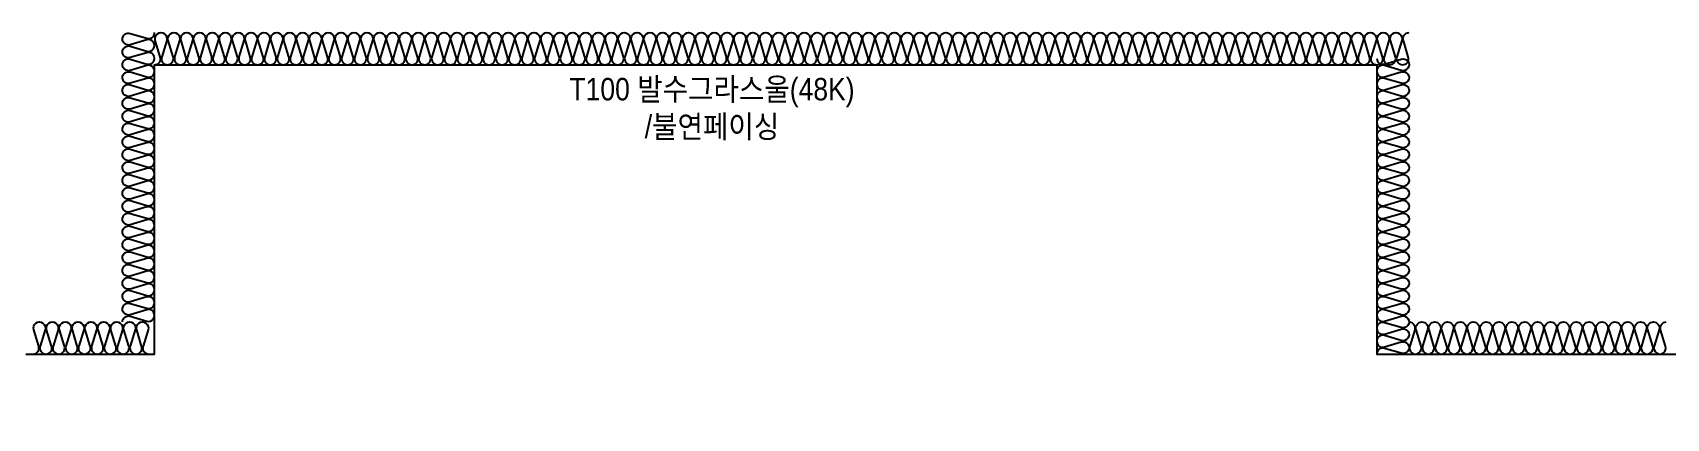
# Model space of a CAD drawing. Header units: millimetres. Extents: x 19868 to 801382, y -4805 to 85279.
# Drawn here: x 328209 to 333288, y 51179 to 52379 of the extents above; entities that cross this region are included whole.
import ezdxf
from ezdxf.enums import TextEntityAlignment as Align

# ---------------------------------------------------------------- set-up
doc = ezdxf.new("R2010")
doc.units = ezdxf.units.MM
doc.header["$LTSCALE"] = 250
doc.layers.add('ISL', color=251, linetype='Continuous')
doc.layers.add('NOPLOT-단열', color=225, linetype='Continuous', plot=False)
doc.styles.add('Gdim', font='')
doc.styles.get('Gdim').set_extended_font_data('Dotum')

msp = doc.modelspace()

# ---------------------------------------------------------------- linework, layer by layer
at = {"layer": 'ISL'}
for points in [[(328488.2, 51479, -0.509267), (328512.4, 51496.6), (328564, 51481.3, 1.372593), (328564, 51516.6), (328512.4, 51501.3, -0.509267), (328488.2, 51519, -0.509267), (328512.4, 51536.6), (328564, 51521.3, 1.372593), (328564, 51556.6), (328512.4, 51541.3, -0.509267), (328488.2, 51559, -0.509267), (328512.4, 51576.6), (328564, 51561.3, 1.372593), (328564, 51596.6), (328512.4, 51581.3, -0.509267), (328488.2, 51599, -0.509267), (328512.4, 51616.6), (328564, 51601.3, 1.372593), (328564, 51636.6), (328512.4, 51621.3, -0.509267), (328488.2, 51639, -0.509267), (328512.4, 51656.6), (328564, 51641.3, 1.372593), (328564, 51676.6), (328512.4, 51661.3, -0.509267), (328488.2, 51679, -0.509267), (328512.4, 51696.6), (328564, 51681.3, 1.372593), (328564, 51716.6), (328512.4, 51701.3, -0.509267), (328488.2, 51719, -0.509267), (328512.4, 51736.6), (328564, 51721.3, 1.372593), (328564, 51756.6), (328512.4, 51741.3, -0.509267), (328488.2, 51759, -0.509267), (328512.4, 51776.6), (328564, 51761.3, 1.372593), (328564, 51796.6), (328512.4, 51781.3, -0.509267), (328488.2, 51799, -0.509267), (328512.4, 51816.6), (328564, 51801.3, 1.372593), (328564, 51836.6), (328512.4, 51821.3, -0.509267), (328488.2, 51839, -0.509267), (328512.4, 51856.6), (328564, 51841.3, 1.372593), (328564, 51876.6), (328512.4, 51861.3, -0.509267), (328488.2, 51879, -0.509267), (328512.4, 51896.6), (328564, 51881.3, 1.372593), (328564, 51916.6), (328512.4, 51901.3, -0.509267), (328488.2, 51919, -0.509267), (328512.4, 51936.6), (328564, 51921.3, 1.372593), (328564, 51956.6), (328512.4, 51941.3, -0.509267), (328488.2, 51959, -0.509267), (328512.4, 51976.6), (328564, 51961.3, 1.372593), (328564, 51996.6), (328512.4, 51981.3, -0.509267), (328488.2, 51999, -0.509267), (328512.4, 52016.6), (328564, 52001.3, 1.372593), (328564, 52036.6), (328512.4, 52021.3, -0.509267), (328488.2, 52039, -0.509267), (328512.4, 52056.6), (328564, 52041.3, 1.372593), (328564, 52076.6), (328512.4, 52061.3, -0.509267), (328488.2, 52079, -0.509267), (328512.4, 52096.6), (328564, 52081.3, 1.372593), (328564, 52116.6), (328512.4, 52101.3, -0.509267), (328488.2, 52119, -0.509267), (328512.4, 52136.6), (328564, 52121.3, 1.372593), (328564, 52156.6), (328512.4, 52141.3, -0.509267), (328488.2, 52159, -0.509267), (328512.4, 52176.6), (328564, 52161.3, 1.372593), (328564, 52196.6), (328512.4, 52181.3, -0.509267), (328488.2, 52199, -0.509267), (328512.4, 52216.6), (328564, 52201.3, 1.372593), (328564, 52236.6), (328512.4, 52221.3, -0.509267), (328488.2, 52239, -0.509267), (328512.4, 52256.6), (328564, 52241.3, 1.372593), (328564, 52276.6), (328512.4, 52261.3, -0.509267), (328488.2, 52279, -0.509267), (328512.4, 52296.6), (328564, 52281.3, 1.372593), (328564, 52316.6), (328512.4, 52301.3, -0.509267), (328488.2, 52319, -0.509267), (328512.4, 52336.6), (328564, 52321.3, 1.372593), (328564, 52356.6), (328512.4, 52341.3, -0.509267), (328488.2, 52359, -0.509267), (328512.4, 52376.6), (328564, 52361.3, 0.508361), (328588.2, 52378.9, 0.508361)], [(328588.2, 52278.9, 0.509267), (328605.9, 52303.2), (328590.6, 52354.7, -1.372593), (328625.9, 52354.7), (328610.6, 52303.2, 0.509267), (328628.2, 52278.9, 0.509267), (328645.9, 52303.2), (328630.6, 52354.7, -1.372593), (328665.9, 52354.7), (328650.6, 52303.2, 0.509267), (328668.2, 52278.9, 0.509267), (328685.9, 52303.2), (328670.6, 52354.7, -1.372593), (328705.9, 52354.7), (328690.6, 52303.2, 0.509267), (328708.2, 52278.9, 0.509267), (328725.9, 52303.2), (328710.6, 52354.7, -1.372593), (328745.9, 52354.7), (328730.6, 52303.2, 0.509267), (328748.2, 52278.9, 0.509267), (328765.9, 52303.2), (328750.6, 52354.7, -1.372593), (328785.9, 52354.7), (328770.6, 52303.2, 0.509267), (328788.2, 52278.9, 0.509267), (328805.9, 52303.2), (328790.6, 52354.7, -1.372593), (328825.9, 52354.7), (328810.6, 52303.2, 0.509267), (328828.2, 52278.9, 0.509267), (328845.9, 52303.2), (328830.6, 52354.7, -1.372593), (328865.9, 52354.7), (328850.6, 52303.2, 0.509267), (328868.2, 52278.9, 0.509267), (328885.9, 52303.2), (328870.6, 52354.7, -1.372593), (328905.9, 52354.7), (328890.6, 52303.2, 0.509267), (328908.2, 52278.9, 0.509267), (328925.9, 52303.2), (328910.6, 52354.7, -1.372593), (328945.9, 52354.7), (328930.6, 52303.2, 0.509267), (328948.2, 52278.9, 0.509267), (328965.9, 52303.2), (328950.6, 52354.7, -1.372593), (328985.9, 52354.7), (328970.6, 52303.2, 0.509267), (328988.2, 52278.9, 0.509267), (329005.9, 52303.2), (328990.6, 52354.7, -1.372593), (329025.9, 52354.7), (329010.6, 52303.2, 0.509267), (329028.2, 52278.9, 0.509267), (329045.9, 52303.2), (329030.6, 52354.7, -1.372593), (329065.9, 52354.7), (329050.6, 52303.2, 0.509267), (329068.2, 52278.9, 0.509267), (329085.9, 52303.2), (329070.6, 52354.7, -1.372593), (329105.9, 52354.7), (329090.6, 52303.2, 0.509267), (329108.2, 52278.9, 0.509267), (329125.9, 52303.2), (329110.6, 52354.7, -1.372593), (329145.9, 52354.7), (329130.6, 52303.2, 0.509267), (329148.2, 52278.9, 0.509267), (329165.9, 52303.2), (329150.6, 52354.7, -1.372593), (329185.9, 52354.7), (329170.6, 52303.2, 0.509267), (329188.2, 52278.9, 0.509267), (329205.9, 52303.2), (329190.6, 52354.7, -1.372593), (329225.9, 52354.7), (329210.6, 52303.2, 0.509267), (329228.2, 52278.9, 0.509267), (329245.9, 52303.2), (329230.6, 52354.7, -1.372593), (329265.9, 52354.7), (329250.6, 52303.2, 0.509267), (329268.2, 52278.9, 0.509267), (329285.9, 52303.2), (329270.6, 52354.7, -1.372593), (329305.9, 52354.7), (329290.6, 52303.2, 0.509267), (329308.2, 52278.9, 0.509267), (329325.9, 52303.2), (329310.6, 52354.7, -1.372593), (329345.9, 52354.7), (329330.6, 52303.2, 0.509267), (329348.2, 52278.9, 0.509267), (329365.9, 52303.2), (329350.6, 52354.7, -1.372593), (329385.9, 52354.7), (329370.6, 52303.2, 0.509267), (329388.2, 52278.9, 0.509267), (329405.9, 52303.2), (329390.6, 52354.7, -1.372593), (329425.9, 52354.7), (329410.6, 52303.2, 0.509267), (329428.2, 52278.9, 0.509267), (329445.9, 52303.2), (329430.6, 52354.7, -1.372593), (329465.9, 52354.7), (329450.6, 52303.2, 0.509267), (329468.2, 52278.9, 0.509267), (329485.9, 52303.2), (329470.6, 52354.7, -1.372593), (329505.9, 52354.7), (329490.6, 52303.2, 0.509267), (329508.2, 52278.9, 0.509267), (329525.9, 52303.2), (329510.6, 52354.7, -1.372593), (329545.9, 52354.7), (329530.6, 52303.2, 0.509267), (329548.2, 52278.9, 0.509267), (329565.9, 52303.2), (329550.6, 52354.7, -1.372593), (329585.9, 52354.7), (329570.6, 52303.2, 0.509267), (329588.2, 52278.9, 0.509267), (329605.9, 52303.2), (329590.6, 52354.7, -1.372593), (329625.9, 52354.7), (329610.6, 52303.2, 0.509267), (329628.2, 52278.9, 0.509267), (329645.9, 52303.2), (329630.6, 52354.7, -1.372593), (329665.9, 52354.7), (329650.6, 52303.2, 0.509267), (329668.2, 52278.9, 0.509267), (329685.9, 52303.2), (329670.6, 52354.7, -1.372593), (329705.9, 52354.7), (329690.6, 52303.2, 0.509267), (329708.2, 52278.9, 0.509267), (329725.9, 52303.2), (329710.6, 52354.7, -1.372593), (329745.9, 52354.7), (329730.6, 52303.2, 0.509267), (329748.2, 52278.9, 0.509267), (329765.9, 52303.2), (329750.6, 52354.7, -1.372593), (329785.9, 52354.7), (329770.6, 52303.2, 0.509267), (329788.2, 52278.9, 0.509267), (329805.9, 52303.2), (329790.6, 52354.7, -1.372593), (329825.9, 52354.7), (329810.6, 52303.2, 0.509267), (329828.2, 52278.9, 0.509267), (329845.9, 52303.2), (329830.6, 52354.7, -1.372593), (329865.9, 52354.7), (329850.6, 52303.2, 0.509267), (329868.2, 52278.9, 0.509267), (329885.9, 52303.2), (329870.6, 52354.7, -1.372593), (329905.9, 52354.7), (329890.6, 52303.2, 0.509267), (329908.2, 52278.9, 0.509267), (329925.9, 52303.2), (329910.6, 52354.7, -1.372593), (329945.9, 52354.7), (329930.6, 52303.2, 0.509267), (329948.2, 52278.9, 0.509267), (329965.9, 52303.2), (329950.6, 52354.7, -1.372593), (329985.9, 52354.7), (329970.6, 52303.2, 0.509267), (329988.2, 52278.9, 0.509267), (330005.9, 52303.2), (329990.6, 52354.7, -1.372593), (330025.9, 52354.7), (330010.6, 52303.2, 0.509267), (330028.2, 52278.9, 0.509267), (330045.9, 52303.2), (330030.6, 52354.7, -1.372593), (330065.9, 52354.7), (330050.6, 52303.2, 0.509267), (330068.2, 52278.9, 0.509267), (330085.9, 52303.2), (330070.6, 52354.7, -1.372593), (330105.9, 52354.7), (330090.6, 52303.2, 0.509267), (330108.2, 52278.9, 0.509267), (330125.9, 52303.2), (330110.6, 52354.7, -1.372593), (330145.9, 52354.7), (330130.6, 52303.2, 0.509267), (330148.2, 52278.9, 0.509267), (330165.9, 52303.2), (330150.6, 52354.7, -1.372593), (330185.9, 52354.7), (330170.6, 52303.2, 0.509267), (330188.2, 52278.9, 0.509267), (330205.9, 52303.2), (330190.6, 52354.7, -1.372593), (330225.9, 52354.7), (330210.6, 52303.2, 0.509267), (330228.2, 52278.9, 0.509267), (330245.9, 52303.2), (330230.6, 52354.7, -1.372593), (330265.9, 52354.7), (330250.6, 52303.2, 0.509267), (330268.2, 52278.9, 0.509267), (330285.9, 52303.2), (330270.6, 52354.7, -1.372593), (330305.9, 52354.7), (330290.6, 52303.2, 0.509267), (330308.2, 52278.9, 0.509267), (330325.9, 52303.2), (330310.6, 52354.7, -1.372593), (330345.9, 52354.7), (330330.6, 52303.2, 0.509267), (330348.2, 52278.9, 0.509267), (330365.9, 52303.2), (330350.6, 52354.7, -1.372593), (330385.9, 52354.7), (330370.6, 52303.2, 0.509267), (330388.2, 52278.9, 0.509267), (330405.9, 52303.2), (330390.6, 52354.7, -1.372593), (330425.9, 52354.7), (330410.6, 52303.2, 0.509267), (330428.2, 52278.9, 0.509267), (330445.9, 52303.2), (330430.6, 52354.7, -1.372593), (330465.9, 52354.7), (330450.6, 52303.2, 0.509267), (330468.2, 52278.9, 0.509267), (330485.9, 52303.2), (330470.6, 52354.7, -1.372593), (330505.9, 52354.7), (330490.6, 52303.2, 0.509267), (330508.2, 52278.9, 0.509267), (330525.9, 52303.2), (330510.6, 52354.7, -1.372593), (330545.9, 52354.7), (330530.6, 52303.2, 0.509267), (330548.2, 52278.9, 0.509267), (330565.9, 52303.2), (330550.6, 52354.7, -1.372593), (330585.9, 52354.7), (330570.6, 52303.2, 0.509267), (330588.2, 52278.9, 0.509267), (330605.9, 52303.2), (330590.6, 52354.7, -1.372593), (330625.9, 52354.7), (330610.6, 52303.2, 0.509267), (330628.2, 52278.9, 0.509267), (330645.9, 52303.2), (330630.6, 52354.7, -1.372593), (330665.9, 52354.7), (330650.6, 52303.2, 0.509267), (330668.2, 52278.9, 0.509267), (330685.9, 52303.2), (330670.6, 52354.7, -1.372593), (330705.9, 52354.7), (330690.6, 52303.2, 0.509267), (330708.2, 52278.9, 0.509267), (330725.9, 52303.2), (330710.6, 52354.7, -1.372593), (330745.9, 52354.7), (330730.6, 52303.2, 0.509267), (330748.2, 52278.9, 0.509267), (330765.9, 52303.2), (330750.6, 52354.7, -1.372593), (330785.9, 52354.7), (330770.6, 52303.2, 0.509267), (330788.2, 52278.9, 0.509267), (330805.9, 52303.2), (330790.6, 52354.7, -1.372593), (330825.9, 52354.7), (330810.6, 52303.2, 0.509267), (330828.2, 52278.9, 0.509267), (330845.9, 52303.2), (330830.6, 52354.7, -1.372593), (330865.9, 52354.7), (330850.6, 52303.2, 0.509267), (330868.2, 52278.9, 0.509267), (330885.9, 52303.2), (330870.6, 52354.7, -1.372593), (330905.9, 52354.7), (330890.6, 52303.2, 0.509267), (330908.2, 52278.9, 0.509267), (330925.9, 52303.2), (330910.6, 52354.7, -1.372593), (330945.9, 52354.7), (330930.6, 52303.2, 0.509267), (330948.2, 52278.9, 0.509267), (330965.9, 52303.2), (330950.6, 52354.7, -1.372593), (330985.9, 52354.7), (330970.6, 52303.2, 0.509267), (330988.2, 52278.9, 0.509267), (331005.9, 52303.2), (330990.6, 52354.7, -1.372593), (331025.9, 52354.7), (331010.6, 52303.2, 0.509267), (331028.2, 52278.9, 0.509267), (331045.9, 52303.2), (331030.6, 52354.7, -1.372593), (331065.9, 52354.7), (331050.6, 52303.2, 0.509267), (331068.2, 52278.9, 0.509267), (331085.9, 52303.2), (331070.6, 52354.7, -1.372593), (331105.9, 52354.7), (331090.6, 52303.2, 0.509267), (331108.2, 52278.9, 0.509267), (331125.9, 52303.2), (331110.6, 52354.7, -1.372593), (331145.9, 52354.7), (331130.6, 52303.2, 0.509267), (331148.2, 52278.9, 0.509267), (331165.9, 52303.2), (331150.6, 52354.7, -1.372593), (331185.9, 52354.7), (331170.6, 52303.2, 0.509267), (331188.2, 52278.9, 0.509267), (331205.9, 52303.2), (331190.6, 52354.7, -1.372593), (331225.9, 52354.7), (331210.6, 52303.2, 0.509267), (331228.2, 52278.9, 0.509267), (331245.9, 52303.2), (331230.6, 52354.7, -1.372593), (331265.9, 52354.7), (331250.6, 52303.2, 0.509267), (331268.2, 52278.9, 0.509267), (331285.9, 52303.2), (331270.6, 52354.7, -1.372593), (331305.9, 52354.7), (331290.6, 52303.2, 0.509267), (331308.2, 52278.9, 0.509267), (331325.9, 52303.2), (331310.6, 52354.7, -1.372593), (331345.9, 52354.7), (331330.6, 52303.2, 0.509267), (331348.2, 52278.9, 0.509267), (331365.9, 52303.2), (331350.6, 52354.7, -1.372593), (331385.9, 52354.7), (331370.6, 52303.2, 0.509267), (331388.2, 52278.9, 0.509267), (331405.9, 52303.2), (331390.6, 52354.7, -1.372593), (331425.9, 52354.7), (331410.6, 52303.2, 0.509267), (331428.2, 52278.9, 0.509267), (331445.9, 52303.2), (331430.6, 52354.7, -1.372593), (331465.9, 52354.7), (331450.6, 52303.2, 0.509267), (331468.2, 52278.9, 0.509267), (331485.9, 52303.2), (331470.6, 52354.7, -1.372593), (331505.9, 52354.7), (331490.6, 52303.2, 0.509267), (331508.2, 52278.9, 0.509267), (331525.9, 52303.2), (331510.6, 52354.7, -1.372593), (331545.9, 52354.7), (331530.6, 52303.2, 0.509267), (331548.2, 52278.9, 0.509267), (331565.9, 52303.2), (331550.6, 52354.7, -1.372593), (331585.9, 52354.7), (331570.6, 52303.2, 0.509267), (331588.2, 52278.9, 0.509267), (331605.9, 52303.2), (331590.6, 52354.7, -1.372593), (331625.9, 52354.7), (331610.6, 52303.2, 0.509267), (331628.2, 52278.9, 0.509267), (331645.9, 52303.2), (331630.6, 52354.7, -1.372593), (331665.9, 52354.7), (331650.6, 52303.2, 0.509267), (331668.2, 52278.9, 0.509267), (331685.9, 52303.2), (331670.6, 52354.7, -1.372593), (331705.9, 52354.7), (331690.6, 52303.2, 0.509267), (331708.2, 52278.9, 0.509267), (331725.9, 52303.2), (331710.6, 52354.7, -1.372593), (331745.9, 52354.7), (331730.6, 52303.2, 0.509267), (331748.2, 52278.9, 0.509267), (331765.9, 52303.2), (331750.6, 52354.7, -1.372593), (331785.9, 52354.7), (331770.6, 52303.2, 0.509267), (331788.2, 52278.9, 0.509267), (331805.9, 52303.2), (331790.6, 52354.7, -1.372593), (331825.9, 52354.7), (331810.6, 52303.2, 0.509267), (331828.2, 52278.9, 0.509267), (331845.9, 52303.2), (331830.6, 52354.7, -1.372593), (331865.9, 52354.7), (331850.6, 52303.2, 0.509267), (331868.2, 52278.9, 0.509267), (331885.9, 52303.2), (331870.6, 52354.7, -1.372593), (331905.9, 52354.7), (331890.6, 52303.2, 0.509267), (331908.2, 52278.9, 0.509267), (331925.9, 52303.2), (331910.6, 52354.7, -1.372593), (331945.9, 52354.7), (331930.6, 52303.2, 0.509267), (331948.2, 52278.9, 0.509267), (331965.9, 52303.2), (331950.6, 52354.7, -1.372593), (331985.9, 52354.7), (331970.6, 52303.2, 0.509267), (331988.2, 52278.9, 0.509267), (332005.9, 52303.2), (331990.6, 52354.7, -1.372593), (332025.9, 52354.7), (332010.6, 52303.2, 0.509267), (332028.2, 52278.9, 0.509267), (332045.9, 52303.2), (332030.6, 52354.7, -1.372593), (332065.9, 52354.7), (332050.6, 52303.2, 0.509267), (332068.2, 52278.9, 0.509267), (332085.9, 52303.2), (332070.6, 52354.7, -1.372593), (332105.9, 52354.7), (332090.6, 52303.2, 0.509267), (332108.2, 52278.9, 0.509267), (332125.9, 52303.2), (332110.6, 52354.7, -1.372593), (332145.9, 52354.7), (332130.6, 52303.2, 0.509267), (332148.2, 52278.9, 0.509267), (332165.9, 52303.2), (332150.6, 52354.7, -1.372593), (332185.9, 52354.7), (332170.6, 52303.2, 0.509267), (332188.2, 52278.9, 0.509267), (332205.9, 52303.2), (332190.6, 52354.7, -1.372593), (332225.9, 52354.7), (332210.6, 52303.2, 0.509267), (332228.2, 52278.9, 0.509267), (332245.9, 52303.2), (332230.6, 52354.7, -1.372593), (332265.9, 52354.7), (332250.6, 52303.2, 0.509267), (332268.2, 52278.9, 0.509267), (332285.9, 52303.2), (332270.6, 52354.7, -1.372593), (332305.9, 52354.7), (332290.6, 52303.2, 0.509267), (332308.2, 52278.9, 0.509267), (332325.9, 52303.2), (332310.6, 52354.7, -1.372593), (332345.9, 52354.7), (332330.6, 52303.2, 0.509267), (332348.2, 52278.9, 0.509267), (332365.9, 52303.2), (332350.6, 52354.7, -1.372593), (332385.9, 52354.7), (332370.6, 52303.2, 0.509267), (332388.2, 52278.9, 0.509267), (332405.9, 52303.2), (332390.6, 52354.7, -1.372593), (332425.9, 52354.7), (332410.6, 52303.2, 0.509267), (332428.2, 52278.9, 0.509267), (332445.9, 52303.2), (332430.6, 52354.7, -1.372593), (332465.9, 52354.7), (332450.6, 52303.2, 0.509267), (332468.2, 52278.9, 0.509267), (332485.9, 52303.2), (332470.6, 52354.7, -0.508361), (332488.2, 52378.9, -0.508361)], [(332388.2, 52298.9, 0.509267), (332412.4, 52281.3), (332464, 52296.6, -1.372593), (332464, 52261.3), (332412.4, 52276.6, 0.509267), (332388.2, 52258.9, 0.509267), (332412.4, 52241.3), (332464, 52256.6, -1.372593), (332464, 52221.3), (332412.4, 52236.6, 0.509267), (332388.2, 52218.9, 0.509267), (332412.4, 52201.3), (332464, 52216.6, -1.372593), (332464, 52181.3), (332412.4, 52196.6, 0.509267), (332388.2, 52178.9, 0.509267), (332412.4, 52161.3), (332464, 52176.6, -1.372593), (332464, 52141.3), (332412.4, 52156.6, 0.509267), (332388.2, 52138.9, 0.509267), (332412.4, 52121.3), (332464, 52136.6, -1.372593), (332464, 52101.3), (332412.4, 52116.6, 0.509267), (332388.2, 52098.9, 0.509267), (332412.4, 52081.3), (332464, 52096.6, -1.372593), (332464, 52061.3), (332412.4, 52076.6, 0.509267), (332388.2, 52058.9, 0.509267), (332412.4, 52041.3), (332464, 52056.6, -1.372593), (332464, 52021.3), (332412.4, 52036.6, 0.509267), (332388.2, 52018.9, 0.509267), (332412.4, 52001.3), (332464, 52016.6, -1.372593), (332464, 51981.3), (332412.4, 51996.6, 0.509267), (332388.2, 51978.9, 0.509267), (332412.4, 51961.3), (332464, 51976.6, -1.372593), (332464, 51941.3), (332412.4, 51956.6, 0.509267), (332388.2, 51938.9, 0.509267), (332412.4, 51921.3), (332464, 51936.6, -1.372593), (332464, 51901.3), (332412.4, 51916.6, 0.509267), (332388.2, 51898.9, 0.509267), (332412.4, 51881.3), (332464, 51896.6, -1.372593), (332464, 51861.3), (332412.4, 51876.6, 0.509267), (332388.2, 51858.9, 0.509267), (332412.4, 51841.3), (332464, 51856.6, -1.372593), (332464, 51821.3), (332412.4, 51836.6, 0.509267), (332388.2, 51818.9, 0.509267), (332412.4, 51801.3), (332464, 51816.6, -1.372593), (332464, 51781.3), (332412.4, 51796.6, 0.509267), (332388.2, 51778.9, 0.509267), (332412.4, 51761.3), (332464, 51776.6, -1.372593), (332464, 51741.3), (332412.4, 51756.6, 0.509267), (332388.2, 51738.9, 0.509267), (332412.4, 51721.3), (332464, 51736.6, -1.372593), (332464, 51701.3), (332412.4, 51716.6, 0.509267), (332388.2, 51698.9, 0.509267), (332412.4, 51681.3), (332464, 51696.6, -1.372593), (332464, 51661.3), (332412.4, 51676.6, 0.509267), (332388.2, 51658.9, 0.509267), (332412.4, 51641.3), (332464, 51656.6, -1.372593), (332464, 51621.3), (332412.4, 51636.6, 0.509267), (332388.2, 51618.9, 0.509267), (332412.4, 51601.3), (332464, 51616.6, -1.372593), (332464, 51581.3), (332412.4, 51596.6, 0.509267), (332388.2, 51578.9, 0.509267), (332412.4, 51561.3), (332464, 51576.6, -1.372593), (332464, 51541.3), (332412.4, 51556.6, 0.509267), (332388.2, 51538.9, 0.509267), (332412.4, 51521.3), (332464, 51536.6, -1.372593), (332464, 51501.3), (332412.4, 51516.6, 0.509267), (332388.2, 51498.9, 0.509267), (332412.4, 51481.3), (332464, 51496.6, -1.372593), (332464, 51461.3), (332412.4, 51476.6, 0.509267), (332388.2, 51458.9, 0.509267), (332412.4, 51441.3), (332464, 51456.6, -1.372593), (332464, 51421.3), (332412.4, 51436.6, 0.509267), (332388.2, 51418.9, 0.509267), (332412.4, 51401.3), (332464, 51416.6, -1.372593), (332464, 51381.3), (332412.4, 51396.6, 0.509267), (332388.2, 51378.9)], [(328210.4, 51378.9, 0.509267), (328228.1, 51403.2), (328212.7, 51454.7, -1.372593), (328248.1, 51454.7), (328232.7, 51403.2, 0.509267), (328250.4, 51378.9, 0.509267), (328268.1, 51403.2), (328252.7, 51454.7, -1.372593), (328288.1, 51454.7), (328272.7, 51403.2, 0.509267), (328290.4, 51378.9, 0.509267), (328308.1, 51403.2), (328292.7, 51454.7, -1.372593), (328328.1, 51454.7), (328312.7, 51403.2, 0.509267), (328330.4, 51378.9, 0.509267), (328348.1, 51403.2), (328332.7, 51454.7, -1.372593), (328368.1, 51454.7), (328352.7, 51403.2, 0.509267), (328370.4, 51378.9, 0.509267), (328388.1, 51403.2), (328372.7, 51454.7, -1.372593), (328408.1, 51454.7), (328392.7, 51403.2, 0.509267), (328410.4, 51378.9, 0.509267), (328428.1, 51403.2), (328412.7, 51454.7, -1.372593), (328448.1, 51454.7), (328432.7, 51403.2, 0.509267), (328450.4, 51378.9, 0.509267), (328468.1, 51403.2), (328452.7, 51454.7, -1.372593), (328488.1, 51454.7), (328472.7, 51403.2, 0.509267), (328490.4, 51378.9, 0.509267), (328508.1, 51403.2), (328492.7, 51454.7, -1.372593), (328528.1, 51454.7), (328512.7, 51403.2, 0.509267), (328530.4, 51378.9, 0.509267), (328548.1, 51403.2), (328532.7, 51454.7, -1.372593), (328568.1, 51454.7), (328552.7, 51403.2, 0.509267), (328570.4, 51378.9)], [(332488.2, 51478.9, -0.509267), (332505.9, 51454.7), (332490.6, 51403.2, 1.372593), (332525.9, 51403.2), (332510.6, 51454.7, -0.509267), (332528.2, 51478.9, -0.509267), (332545.9, 51454.7), (332530.6, 51403.2, 1.372593), (332565.9, 51403.2), (332550.6, 51454.7, -0.509267), (332568.2, 51478.9, -0.509267), (332585.9, 51454.7), (332570.6, 51403.2, 1.372593), (332605.9, 51403.2), (332590.6, 51454.7, -0.509267), (332608.2, 51478.9, -0.509267), (332625.9, 51454.7), (332610.6, 51403.2, 1.372593), (332645.9, 51403.2), (332630.6, 51454.7, -0.509267), (332648.2, 51478.9, -0.509267), (332665.9, 51454.7), (332650.6, 51403.2, 1.372593), (332685.9, 51403.2), (332670.6, 51454.7, -0.509267), (332688.2, 51478.9, -0.509267), (332705.9, 51454.7), (332690.6, 51403.2, 1.372593), (332725.9, 51403.2), (332710.6, 51454.7, -0.509267), (332728.2, 51478.9, -0.509267), (332745.9, 51454.7), (332730.6, 51403.2, 1.372593), (332765.9, 51403.2), (332750.6, 51454.7, -0.509267), (332768.2, 51478.9, -0.509267), (332785.9, 51454.7), (332770.6, 51403.2, 1.372593), (332805.9, 51403.2), (332790.6, 51454.7, -0.509267), (332808.2, 51478.9, -0.509267), (332825.9, 51454.7), (332810.6, 51403.2, 1.372593), (332845.9, 51403.2), (332830.6, 51454.7, -0.509267), (332848.2, 51478.9, -0.509267), (332865.9, 51454.7), (332850.6, 51403.2, 1.372593), (332885.9, 51403.2), (332870.6, 51454.7, -0.509267), (332888.2, 51478.9, -0.509267), (332905.9, 51454.7), (332890.6, 51403.2, 1.372593), (332925.9, 51403.2), (332910.6, 51454.7, -0.509267), (332928.2, 51478.9, -0.509267), (332945.9, 51454.7), (332930.6, 51403.2, 1.372593), (332965.9, 51403.2), (332950.6, 51454.7, -0.509267), (332968.2, 51478.9, -0.509267), (332985.9, 51454.7), (332970.6, 51403.2, 1.372593), (333005.9, 51403.2), (332990.6, 51454.7, -0.509267), (333008.2, 51478.9, -0.509267), (333025.9, 51454.7), (333010.6, 51403.2, 1.372593), (333045.9, 51403.2), (333030.6, 51454.7, -0.509267), (333048.2, 51478.9, -0.509267), (333065.9, 51454.7), (333050.6, 51403.2, 1.372593), (333085.9, 51403.2), (333070.6, 51454.7, -0.509267), (333088.2, 51478.9, -0.509267), (333105.9, 51454.7), (333090.6, 51403.2, 1.372593), (333125.9, 51403.2), (333110.6, 51454.7, -0.509267), (333128.2, 51478.9, -0.509267), (333145.9, 51454.7), (333130.6, 51403.2, 1.372593), (333165.9, 51403.2), (333150.6, 51454.7, -0.509267), (333168.2, 51478.9, -0.509267), (333185.9, 51454.7), (333170.6, 51403.2, 1.372593), (333205.9, 51403.2), (333190.6, 51454.7, -0.509267), (333208.2, 51478.9, -0.509267), (333225.9, 51454.7), (333210.6, 51403.2, 1.372593), (333245.9, 51403.2), (333230.6, 51454.7, -0.509267), (333248.2, 51478.9, -0.509267), (333265.9, 51454.7), (333250.6, 51403.2, 1.372593), (333285.9, 51403.2), (333270.6, 51454.7, -0.509267), (333288.2, 51478.9)]]:
    msp.add_lwpolyline(points, format="xyb", dxfattribs=at)
msp.add_lwpolyline([(328188.2, 51378.9), (328588.2, 51378.9), (328588.2, 52278.9), (332388.2, 52278.9), (332388.2, 51378.9), (333388.2, 51378.9), (333388.2, 52298.9), (337388.2, 52298.9), (337388.2, 51378.9), (338388.2, 51378.9), (338388.2, 52298.9), (348288.2, 52298.9), (348288.2, 51178.9), (349488.2, 51178.9)], dxfattribs=at)

# ---------------------------------------------------------------- texts
at = {"layer": 'NOPLOT-단열', "style": 'Gdim', "width": 0.9}
for s, p in [('T100 발수그라스울(48K)', (330321.3, 52203.1)), ('/불연페이싱', (330321.3, 52086.6))]:
    msp.add_text(s, height=70, dxfattribs=at).set_placement(p, align=Align.MIDDLE_CENTER)

doc.saveas('drawing.dxf')
